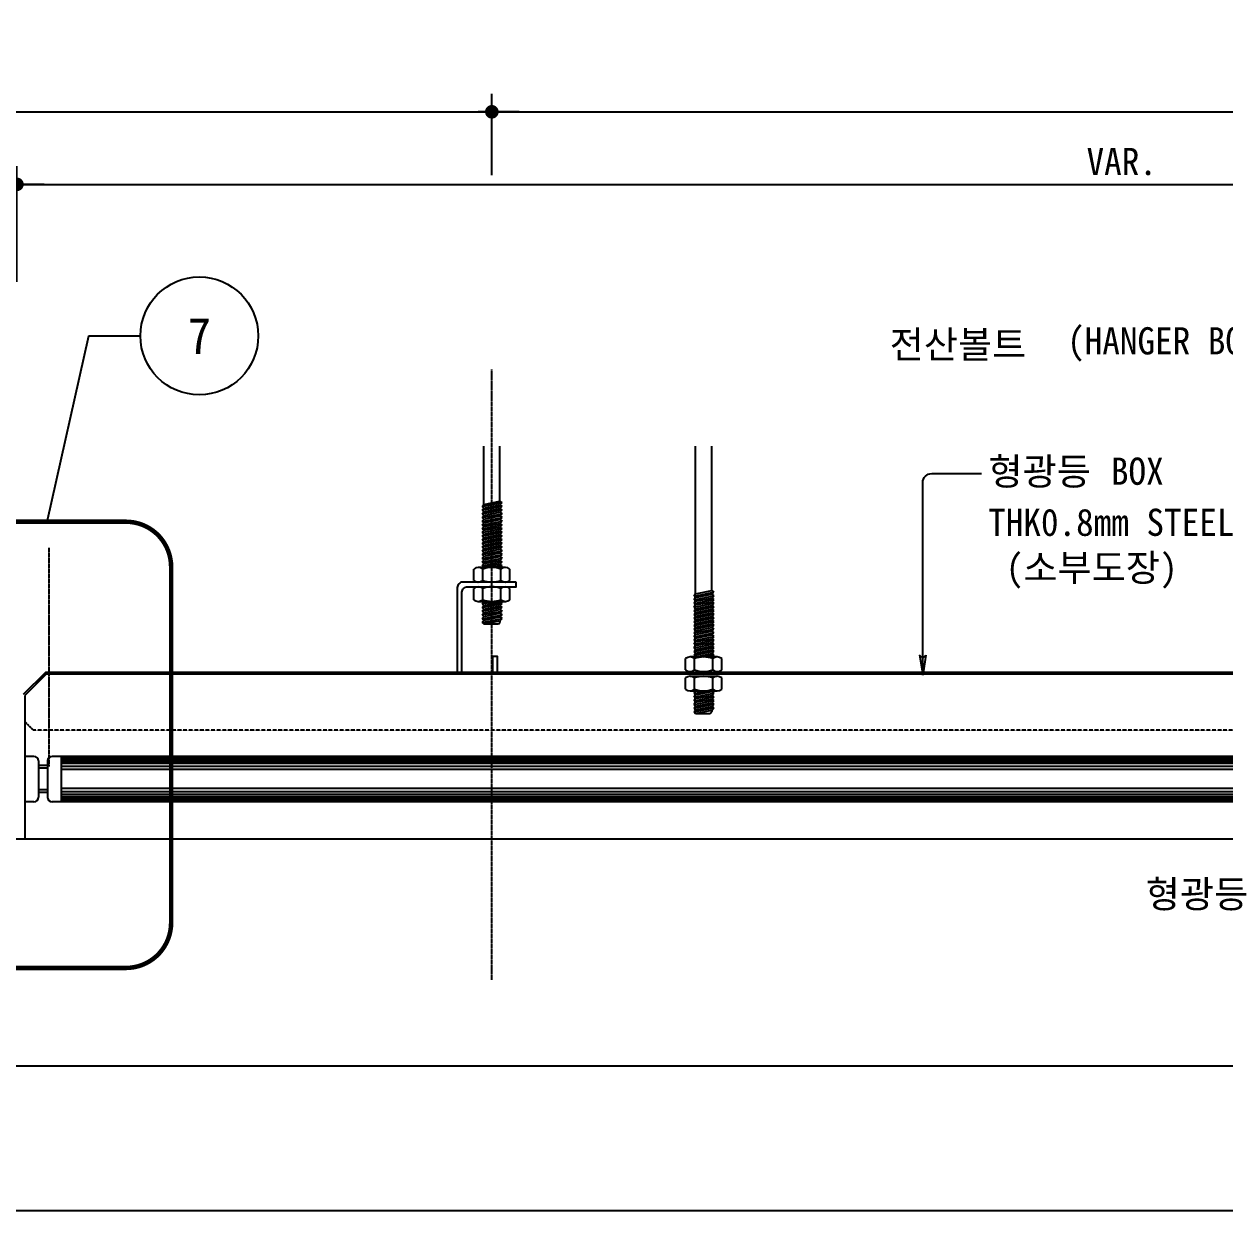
# Model space of a CAD drawing. Header units: millimetres. Extents: x 4197 to 36683, y 11436 to 28100.
# Drawn here: x 11051 to 15024, y 12014 to 15942 of the extents above; entities that cross this region are included whole.
import ezdxf
from ezdxf.enums import TextEntityAlignment as Align

# ---------------------------------------------------------------- set-up
doc = ezdxf.new("R2010")
doc.units = ezdxf.units.MM
doc.header["$MEASUREMENT"] = 0
for name, pattern in [('CENTER', [65, 60, -2, 1, -2]), ('DASHDOT2', [17, 15, -1, 0, -1]), ('DASHDOTX2', [2, 1, -0.5, 0, -0.5]), ('HIDDEN', [0.375, 0.25, -0.125])]:
    doc.linetypes.add(name, pattern=pattern)
doc.layers.get('0').update_dxf_attribs({"linetype": 'CONTINUOUS'})
for name, color, linetype in [('1', 1, 'CONTINUOUS'), ('2', 2, 'CONTINUOUS'), ('7', 7, 'CONTINUOUS'), ('A-DIMS', 7, 'CONTINUOUS'), ('A-MKXS-LEAD', 7, 'CONTINUOUS'), ('CEN', 20, 'CENTER'), ('HA', 9, 'CONTINUOUS'), ('TEXT', 7, 'CONTINUOUS')]:
    doc.layers.add(name, color=color, linetype=linetype)
for name, color, linetype, lineweight in [('A-MKXS-MAK2', 3, 'DASHDOTX2', 25), ('A-MKXS-TEXT1', 3, 'CONTINUOUS', 25), ('A-MKXS-TEXT2', 7, 'CONTINUOUS', 25)]:
    doc.layers.add(name, color=color, linetype=linetype, lineweight=lineweight)
doc.styles.add('HY울릉도L', font='malgun.ttf')
doc.styles.add('돋움체', font='')
doc.styles.get('돋움체').set_extended_font_data('DotumChe')
doc.dimstyles.new('CDIM', dxfattribs={"dimtxt": 3, "dimasz": 1.5, "dimexe": 2, "dimexo": 1, "dimgap": 1, "dimtad": 1, "dimdec": 0, "dimrnd": 0.5, "dimzin": 0, "dimdsep": 32, "dimlunit": 6, "dimtxsty": 'HY울릉도L', "dimblk1": '_CIDOT', "dimblk2": '_CIDOT', "dimsah": 1, "dimcen": 5.5, "dimclrd": 2, "dimclre": 2, "dimclrt": 7, "dimadec": 0, "dimazin": 0, "dimtfac": 1, "dimtdec": 0, "dimtix": 1, "dimtmove": 2, "dimatfit": 1, "dimldrblk": '_CIDOT', "dimfxl": 1, "dimtolj": 1, "dimtzin": 0, "dimlwd": -1, "dimarcsym": 0})

# ---------------------------------------------------------------- blocks, each defined once
blk = doc.blocks.new('BKD1')
at = {"layer": 'TEXT', "color": 8}
for p, q in [((2.22, 0.36), (0, 0)), ((0, 0), (1.88, 0)), ((0, 0), (1.88, 0)), ((2.22, -0.36), (0, 0)), ((1.88, 0), (2.22, 0.36)), ((1.88, 0), (2.22, -0.36))]:
    blk.add_line(p, q, dxfattribs=at)
for points in [[(0, 0), (1.88, 0), (2.22, 0.36), (0, 0)], [(2.22, 0.36), (1.88, 0), (0, 0), (2.22, 0.36)], [(0, 0), (1.88, 0), (2.22, -0.36), (0, 0)], [(2.22, -0.36), (1.88, 0), (0, 0), (2.22, -0.36)]]:
    blk.add_solid(points, dxfattribs=at)
blk = doc.blocks.new('_CIDOT')
at = {"color": 0, "linetype": 'ByBlock'}
blk.add_line((2, 0), (-1, 0), dxfattribs=at)
at = {"color": 0, "linetype": 'ByBlock', "const_width": 0.5}
blk.add_lwpolyline([(-0.25, 0, 1), (0.25, 0, 1)], format="xyb", close=True, dxfattribs=at)
blk = doc.blocks.new('*D66')
at = {"layer": 'A-DIMS', "lineweight": -2, "transparency": 16777216}
for p, q in [((7198.6, 15441.1), (7198.6, 15711.1)), ((12598.6, 15441.1), (12598.6, 15711.1))]:
    blk.add_line(p, q, dxfattribs=at)
at = {"layer": 'A-DIMS', "transparency": 16777216}
blk.add_line((7243.6, 15651.1), (12553.6, 15651.1), dxfattribs=at)
at = {"layer": 'A-DIMS', "transparency": 16777216, "xscale": 45, "yscale": 45, "zscale": 45, "rotation": 180}
blk.add_blockref('_CIDOT', (7198.6, 15651.1), dxfattribs=at)
at = {"layer": 'A-DIMS', "transparency": 16777216, "xscale": 45, "yscale": 45, "zscale": 45}
blk.add_blockref('_CIDOT', (12598.6, 15651.1), dxfattribs=at)
at = {"layer": 'A-DIMS', "color": 3, "transparency": 16777216, "insert": (9898.6, 15726.1), "char_height": 90, "attachment_point": 5, "style": '돋움체'}
blk.add_mtext('\\A1;900', dxfattribs=at)
blk = doc.blocks.new('*D68')
at = {"layer": 'A-DIMS', "lineweight": -2, "transparency": 16777216}
for p, q in [((12598.6, 15441.1), (12598.6, 15711.1)), ((17998.6, 15441.1), (17998.6, 15711.1))]:
    blk.add_line(p, q, dxfattribs=at)
at = {"layer": 'A-DIMS', "transparency": 16777216}
blk.add_line((12643.6, 15651.1), (17953.6, 15651.1), dxfattribs=at)
at = {"layer": 'A-DIMS', "transparency": 16777216, "xscale": 45, "yscale": 45, "zscale": 45, "rotation": 180}
blk.add_blockref('_CIDOT', (12598.6, 15651.1), dxfattribs=at)
at = {"layer": 'A-DIMS', "transparency": 16777216, "xscale": 45, "yscale": 45, "zscale": 45}
blk.add_blockref('_CIDOT', (17998.6, 15651.1), dxfattribs=at)
at = {"layer": 'A-DIMS', "color": 3, "transparency": 16777216, "insert": (15298.6, 15726.1), "char_height": 90, "attachment_point": 5, "style": '돋움체'}
blk.add_mtext('\\A1;900', dxfattribs=at)
blk = doc.blocks.new('*D71')
at = {"layer": 'A-DIMS', "lineweight": -2, "transparency": 16777216}
for p, q in [((7427.5, 15089), (7427.5, 15471.1)), ((11027.5, 15125), (11027.5, 15471.1))]:
    blk.add_line(p, q, dxfattribs=at)
at = {"layer": 'A-DIMS', "transparency": 16777216}
blk.add_line((7472.5, 15411.1), (10982.5, 15411.1), dxfattribs=at)
at = {"layer": 'A-DIMS', "transparency": 16777216, "xscale": 45, "yscale": 45, "zscale": 45, "rotation": 180}
blk.add_blockref('_CIDOT', (7427.5, 15411.1), dxfattribs=at)
at = {"layer": 'A-DIMS', "transparency": 16777216, "xscale": 45, "yscale": 45, "zscale": 45}
blk.add_blockref('_CIDOT', (11027.5, 15411.1), dxfattribs=at)
at = {"layer": 'A-DIMS', "color": 3, "transparency": 16777216, "insert": (9227.5, 15486.1), "char_height": 90, "attachment_point": 5, "style": '돋움체'}
blk.add_mtext('\\A1;600', dxfattribs=at)
blk = doc.blocks.new('*D72')
at = {"layer": 'A-DIMS', "lineweight": -2, "transparency": 16777216}
for p, q in [((11027.5, 15089), (11027.5, 15471.1)), ((18336.8, 15125), (18336.8, 15471.1))]:
    blk.add_line(p, q, dxfattribs=at)
at = {"layer": 'A-DIMS', "transparency": 16777216}
blk.add_line((11072.5, 15411.1), (18291.8, 15411.1), dxfattribs=at)
at = {"layer": 'A-DIMS', "transparency": 16777216, "xscale": 45, "yscale": 45, "zscale": 45, "rotation": 180}
blk.add_blockref('_CIDOT', (11027.5, 15411.1), dxfattribs=at)
at = {"layer": 'A-DIMS', "transparency": 16777216, "xscale": 45, "yscale": 45, "zscale": 45}
blk.add_blockref('_CIDOT', (18336.8, 15411.1), dxfattribs=at)
at = {"layer": 'A-DIMS', "color": 3, "transparency": 16777216, "insert": (14682.2, 15486.1), "char_height": 90, "attachment_point": 5, "style": '돋움체'}
blk.add_mtext('\\A1;VAR.', dxfattribs=at)

msp = doc.modelspace()

# ---------------------------------------------------------------- linework, layer by layer
at = {"color": 9, "linetype": 'ByBlock'}
msp.add_line((7228.6, 15651.1), (12568.6, 15651.1), dxfattribs=at)
at = {"color": 9, "linetype": 'Continuous'}
for p, q in [((12658.6, 14036.5), (12658.6, 14074.1)), ((13359.3, 13740.6), (13359.3, 13778.2))]:
    msp.add_line(p, q, dxfattribs=at)
msp.add_line((4196.9, 12494.1), (25759.4, 12494.1))
msp.add_lwpolyline([(25759.4, 28100.1), (25759.4, 12014.1), (4196.9, 12014.1), (4196.9, 28100.1)], close=True)
at = {"layer": '1'}
for p, q in [((18190.2, 13516.9), (11174.1, 13516.9)), ((18190.2, 13515.4), (11174.1, 13515.4)), ((18190.2, 13512.4), (11174.1, 13512.4)), ((18190.2, 13507.9), (11174.1, 13507.9)), ((18190.2, 13501.9), (11174.1, 13501.9)), ((18190.2, 13494.4), (11174.1, 13494.4)), ((18190.2, 13485.4), (11174.1, 13485.4)), ((18190.2, 13474.9), (11174.1, 13474.9)), ((18190.2, 13411.9), (11174.1, 13411.9)), ((18190.2, 13401.4), (11174.1, 13401.4)), ((18190.2, 13392.4), (11174.1, 13392.4)), ((18190.2, 13384.9), (11174.1, 13384.9)), ((18190.2, 13378.9), (11174.1, 13378.9)), ((18190.2, 13374.4), (11174.1, 13374.4)), ((18190.2, 13371.4), (11174.1, 13371.4)), ((18190.2, 13369.9), (11174.1, 13369.9))]:
    msp.add_line(p, q, dxfattribs=at)
at = {"layer": '2'}
for p, q in [((11121.6, 13796.3), (11048.1, 13722.8)), ((11124.1, 13790.3), (11054.1, 13720.3)), ((18242.8, 13796.3), (11121.6, 13796.3)), ((18240.3, 13790.3), (11124.1, 13790.3)), ((11054.1, 13720.3), (11054.1, 13245.1)), ((11084.1, 13518.4), (11054.1, 13518.4)), ((18220.2, 13518.4), (11144.1, 13518.4)), ((11174.1, 13518.4), (11174.1, 13368.4)), ((11099.1, 13503.4), (11099.1, 13383.4)), ((11129.1, 13488.4), (11099.1, 13488.4)), ((11129.1, 13479.4), (11099.1, 13479.4)), ((11129.1, 13503.4), (11129.1, 13383.4)), ((11129.1, 13407.4), (11099.1, 13407.4)), ((11129.1, 13398.4), (11099.1, 13398.4)), ((11084.1, 13368.4), (11054.1, 13368.4)), ((18220.2, 13368.4), (11144.1, 13368.4)), ((11003.9, 13245.1), (11054.1, 13245.1))]:
    msp.add_line(p, q, dxfattribs=at)
for points in [[(12679.3, 14095), (12502.3, 14095, 0.414214), (12484.3, 14077), (12484.3, 13796.3, 0.414214)], [(12499.9, 13796.3), (12499.9, 14061.4, -0.414214), (12517.9, 14079.4), (12679.3, 14079.4), (12679.3, 14095)], [(12616.9, 13796.3), (12616.9, 13849), (12601.3, 13849), (12601.3, 13796.3, -0.414214)]]:
    msp.add_lwpolyline(points, format="xyb", dxfattribs=at)
for centre, start, end in [((11084.1, 13503.4), 0, 90), ((11144.1, 13503.4), 90, 180), ((11084.1, 13383.4), 270, 0), ((11144.1, 13383.4), 180, 270)]:
    msp.add_arc(centre, 15, start, end, dxfattribs=at)
at = {"layer": '7'}
for p, q in [((12571.6, 14352), (12571.6, 14544.8)), ((12625.6, 14362.8), (12625.6, 14544.8)), ((13272.3, 14056.1), (13272.3, 14544.8)), ((13326.3, 14066.9), (13326.3, 14544.8)), ((11054.1, 13245.1), (18310.2, 13245.1))]:
    msp.add_line(p, q, dxfattribs=at)
at = {"layer": '7', "linetype": 'Continuous'}
for p, q in [((12643.6, 14143.2), (12553.6, 14143.2)), ((12538.6, 14100.4), (12538.6, 14138)), ((12568.6, 14100.3), (12568.6, 14138)), ((12628.6, 14100.3), (12628.6, 14138)), ((12658.6, 14100.4), (12658.6, 14138)), ((12538.6, 14036.5), (12538.6, 14074.1)), ((12553.6, 14079.4), (12568.6, 14079.4)), ((12568.6, 14079.4), (12628.6, 14079.4)), ((12568.6, 14036.4), (12568.6, 14074.1)), ((12628.6, 14079.4), (12643.6, 14079.4)), ((12628.6, 14036.4), (12628.6, 14074.1)), ((12553.6, 14031.3), (12568.6, 14031.3)), ((12568.6, 14031.3), (12628.6, 14031.3)), ((12628.6, 14031.3), (12643.6, 14031.3)), ((13239.3, 13804.5), (13239.3, 13842.1)), ((13344.3, 13847.2), (13254.3, 13847.2)), ((13269.3, 13804.4), (13269.3, 13842.1)), ((13329.3, 13804.4), (13329.3, 13842.1)), ((13359.3, 13804.5), (13359.3, 13842.1)), ((13239.3, 13740.6), (13239.3, 13778.2)), ((13254.3, 13783.4), (13269.3, 13783.4)), ((13269.3, 13783.4), (13329.3, 13783.4)), ((13269.3, 13740.5), (13269.3, 13778.2)), ((13329.3, 13783.4), (13344.3, 13783.4)), ((13329.3, 13740.5), (13329.3, 13778.2)), ((13254.3, 13735.3), (13269.3, 13735.3)), ((13269.3, 13735.3), (13329.3, 13735.3)), ((13329.3, 13735.3), (13344.3, 13735.3))]:
    msp.add_line(p, q, dxfattribs=at)
at = {"layer": '7', "linetype": 'HIDDEN'}
for p, q in [((11082.7, 13604.6), (11054.1, 13633.2)), ((18281.6, 13604.6), (11082.7, 13604.6))]:
    msp.add_line(p, q, dxfattribs=at)
at = {"layer": '7', "linetype": 'Continuous'}
for centre, radius, start, end in [((12553.6, 14118.7), 24.4, 52.1211, 127.8789), ((12598.6, 14053.2), 90, 70.5288, 109.4712), ((12643.6, 14118.7), 24.4, 52.1211, 127.8789), ((12553.6, 14119.2), 24, 231.3178, 308.6822), ((12553.6, 14054.9), 24.4, 52.1211, 127.8789), ((12598.6, 14185.2), 90, 250.5288, 289.4712), ((12598.6, 13989.3), 90, 70.5288, 109.4712), ((12643.6, 14119.2), 24, 231.3178, 308.6822), ((12643.6, 14054.9), 24.4, 52.1211, 127.8789), ((12553.6, 14055.3), 24, 231.3178, 308.6822), ((12598.6, 14121.3), 90, 250.5288, 289.4712), ((12643.6, 14055.3), 24, 231.3178, 308.6822), ((13254.3, 13822.8), 24.4, 52.1211, 127.8789), ((13299.3, 13757.2), 90, 70.5288, 109.4712), ((13344.3, 13822.8), 24.4, 52.1211, 127.8789), ((13254.3, 13823.2), 24, 231.3178, 308.6822), ((13299.3, 13889.2), 90, 250.5288, 289.4712), ((13344.3, 13823.2), 24, 231.3178, 308.6822), ((13254.3, 13758.9), 24.4, 52.1211, 127.8789), ((13299.3, 13693.3), 90, 70.5288, 109.4712), ((13344.3, 13758.9), 24.4, 52.1211, 127.8789), ((13254.3, 13759.3), 24, 231.3178, 308.6822), ((13299.3, 13825.3), 90, 250.5288, 289.4712), ((13344.3, 13759.3), 24, 231.3178, 308.6822)]:
    msp.add_arc(centre, radius, start, end, dxfattribs=at)
at = {"layer": 'A-MKXS-LEAD'}
msp.add_lwpolyline([(13303.4, 14549.1, 0, 30, 0), (13303.4, 14639.1, 0, 0, 0), (13303.4, 14882.6, 0, 0, 0), (13887.1, 14882.6, 0, 0, 0)], format="xyseb", dxfattribs=at)
at = {"layer": 'A-MKXS-MAK2', "linetype": 'Continuous'}
msp.add_lwpolyline([(11127.5, 14294.8), (11265.4, 14909.7), (11436, 14909.7)], dxfattribs=at)
at = {"layer": 'A-MKXS-MAK2', "const_width": 14.9}
msp.add_lwpolyline([(11388.2, 14294.8), (10866.7, 14294.8, 0.414214), (10717.3, 14145.4), (10717.3, 12967.7, 0.414214), (10866.7, 12818.3), (11388.2, 12818.3, 0.414214), (11537.7, 12967.7), (11537.7, 14145.4, 0.414214)], format="xyb", close=True, dxfattribs=at)
at = {"layer": 'A-MKXS-MAK2', "linetype": 'Continuous'}
msp.add_circle((11631, 14909.7), 195, dxfattribs=at)
at = {"layer": 'CEN', "linetype": 'DASHDOT2'}
for p, q in [((12598.6, 12779.5), (12598.6, 14798.8)), ((11133.5, 14208), (11133.5, 13484.4))]:
    msp.add_line(p, q, dxfattribs=at)
at = {"layer": 'HA'}
for p, q in [((12566.9, 14345), (12632.7, 14358.1)), ((12566.9, 14345), (12571.6, 14352)), ((12566.9, 14332.7), (12632.7, 14345.9)), ((12566.9, 14345), (12571.6, 14339.8)), ((12625.6, 14362.8), (12632.7, 14358.1)), ((12625.6, 14350.6), (12632.7, 14358.1)), ((12625.6, 14350.6), (12632.7, 14345.9)), ((12625.6, 14338.4), (12632.7, 14345.9)), ((12566.9, 14332.7), (12571.6, 14339.8)), ((12566.9, 14320.5), (12632.7, 14333.6)), ((12566.9, 14332.7), (12571.6, 14327.6)), ((12566.9, 14320.5), (12571.6, 14327.6)), ((12566.9, 14308.3), (12632.7, 14321.4)), ((12566.9, 14320.5), (12571.6, 14315.3)), ((12566.9, 14308.3), (12571.6, 14315.3)), ((12566.9, 14296), (12632.7, 14309.2)), ((12566.9, 14308.3), (12571.6, 14303.1)), ((12566.9, 14296), (12571.6, 14303.1)), ((12625.6, 14338.4), (12632.7, 14333.6)), ((12625.6, 14326.1), (12632.7, 14333.6)), ((12625.6, 14326.1), (12632.7, 14321.4)), ((12625.6, 14313.9), (12632.7, 14321.4)), ((12625.6, 14313.9), (12632.7, 14309.2)), ((12625.6, 14301.6), (12632.7, 14309.2)), ((12566.9, 14283.8), (12632.7, 14296.9)), ((12566.9, 14296), (12571.6, 14290.8)), ((12566.9, 14283.8), (12571.6, 14290.8)), ((12566.9, 14271.5), (12632.7, 14284.7)), ((12566.9, 14283.8), (12571.6, 14278.6)), ((12566.9, 14271.5), (12571.6, 14278.6)), ((12566.9, 14259.3), (12632.7, 14272.5)), ((12566.9, 14271.5), (12571.6, 14266.4)), ((12566.9, 14259.3), (12571.6, 14266.4)), ((12625.6, 14301.6), (12632.7, 14296.9)), ((12625.6, 14289.4), (12632.7, 14296.9)), ((12625.6, 14289.4), (12632.7, 14284.7)), ((12625.6, 14277.2), (12632.7, 14284.7)), ((12625.6, 14277.2), (12632.7, 14272.5)), ((12625.6, 14264.9), (12632.7, 14272.5)), ((12625.6, 14264.9), (12632.7, 14260.2)), ((12566.9, 14247.1), (12632.7, 14260.2)), ((12566.9, 14259.3), (12571.6, 14254.1)), ((12566.9, 14247.1), (12571.6, 14254.1)), ((12566.9, 14234.8), (12632.7, 14248)), ((12566.9, 14247.1), (12571.6, 14241.9)), ((12566.9, 14234.8), (12571.6, 14241.9)), ((12566.9, 14222.6), (12632.7, 14235.7)), ((12566.9, 14234.8), (12571.6, 14229.7)), ((12566.9, 14222.6), (12571.6, 14229.7)), ((12566.9, 14210.4), (12632.7, 14223.5)), ((12566.9, 14222.6), (12571.6, 14217.4)), ((12625.6, 14252.7), (12632.7, 14260.2)), ((12625.6, 14252.7), (12632.7, 14248)), ((12625.6, 14240.5), (12632.7, 14248)), ((12625.6, 14240.5), (12632.7, 14235.7)), ((12625.6, 14228.2), (12632.7, 14235.7)), ((12625.6, 14228.2), (12632.7, 14223.5)), ((12625.6, 14216), (12632.7, 14223.5)), ((12566.9, 14210.4), (12571.6, 14217.4)), ((12566.9, 14198.1), (12632.7, 14211.3)), ((12566.9, 14210.4), (12571.6, 14205.2)), ((12566.9, 14198.1), (12571.6, 14205.2)), ((12566.9, 14185.9), (12632.7, 14199)), ((12566.9, 14198.1), (12571.6, 14192.9)), ((12566.9, 14185.9), (12571.6, 14192.9)), ((12566.9, 14173.6), (12632.7, 14186.8)), ((12566.9, 14185.9), (12571.6, 14180.7)), ((12625.6, 14216), (12632.7, 14211.3)), ((12625.6, 14203.7), (12632.7, 14211.3)), ((12625.6, 14203.7), (12632.7, 14199)), ((12625.6, 14191.5), (12632.7, 14199)), ((12625.6, 14191.5), (12632.7, 14186.8)), ((12625.6, 14179.3), (12632.7, 14186.8)), ((12566.9, 14173.6), (12571.6, 14180.7)), ((12566.9, 14161.4), (12632.7, 14174.6)), ((12566.9, 14173.6), (12571.6, 14168.5)), ((12566.9, 14161.4), (12571.6, 14168.5)), ((12566.9, 14149.2), (12632.7, 14162.3)), ((12566.9, 14161.4), (12571.6, 14156.2)), ((12566.9, 14149.2), (12571.6, 14156.2)), ((12566.9, 14149.2), (12571.6, 14144)), ((12598.2, 14143.2), (12632.7, 14150.1)), ((12625.6, 14179.3), (12632.7, 14174.6)), ((12625.6, 14167), (12632.7, 14174.6)), ((12625.6, 14167), (12632.7, 14162.3)), ((12625.6, 14154.8), (12632.7, 14162.3)), ((12625.6, 14154.8), (12632.7, 14150.1)), ((12626.2, 14143.2), (12632.7, 14150.1)), ((13326.3, 14066.9), (13333.4, 14062.2)), ((12566.9, 14022.9), (12608.9, 14031.3)), ((12566.9, 14022.9), (12571.6, 14030)), ((12566.9, 14010.7), (12632.7, 14023.8)), ((12570.4, 14031.3), (12571.6, 14030)), ((12571.5, 14031.3), (12571.6, 14031.1)), ((12571.5, 14031.3), (12571.6, 14031.1)), ((12625.6, 14028.5), (12628.2, 14031.3)), ((12625.6, 14028.5), (12632.7, 14023.8)), ((12625.6, 14016.3), (12632.7, 14023.8)), ((13267.6, 14049), (13333.4, 14062.2)), ((13267.6, 14049), (13272.3, 14056.1)), ((13267.6, 14036.8), (13333.4, 14049.9)), ((13267.6, 14049), (13272.3, 14043.8)), ((13267.6, 14036.8), (13272.3, 14043.8)), ((13267.6, 14024.5), (13333.4, 14037.7)), ((13267.6, 14036.8), (13272.3, 14031.6)), ((13267.6, 14024.5), (13272.3, 14031.6)), ((13267.6, 14012.3), (13333.4, 14025.4)), ((13267.6, 14024.5), (13272.3, 14019.4)), ((13326.3, 14054.6), (13333.4, 14062.2)), ((13326.3, 14054.6), (13333.4, 14049.9)), ((13326.3, 14042.4), (13333.4, 14049.9)), ((13326.3, 14042.4), (13333.4, 14037.7)), ((13326.3, 14030.2), (13333.4, 14037.7)), ((13326.3, 14030.2), (13333.4, 14025.4)), ((13326.3, 14017.9), (13333.4, 14025.4)), ((12566.9, 14022.9), (12571.6, 14017.7)), ((12566.9, 14010.7), (12571.6, 14017.7)), ((12566.9, 13998.4), (12632.7, 14011.6)), ((12566.9, 14010.7), (12571.6, 14005.5)), ((12566.9, 13998.4), (12571.6, 14005.5)), ((12566.9, 13986.2), (12632.7, 13999.3)), ((12566.9, 13998.4), (12571.6, 13993.2)), ((12566.9, 13986.2), (12571.6, 13993.2)), ((12566.9, 13973.9), (12632.7, 13987.1)), ((12566.9, 13986.2), (12571.6, 13981)), ((12625.6, 14016.3), (12632.7, 14011.6)), ((12625.6, 14004), (12632.7, 14011.6)), ((12625.6, 14004), (12632.7, 13999.3)), ((12625.6, 13991.8), (12632.7, 13999.3)), ((12625.6, 13991.8), (12632.7, 13987.1)), ((12625.6, 13979.6), (12632.7, 13987.1)), ((13267.6, 14012.3), (13272.3, 14019.4)), ((13267.6, 14000.1), (13333.4, 14013.2)), ((13267.6, 14012.3), (13272.3, 14007.1)), ((13267.6, 14000.1), (13272.3, 14007.1)), ((13267.6, 13987.8), (13333.4, 14001)), ((13267.6, 14000.1), (13272.3, 13994.9)), ((13267.6, 13987.8), (13272.3, 13994.9)), ((13267.6, 13975.6), (13333.4, 13988.7)), ((13267.6, 13987.8), (13272.3, 13982.6)), ((13326.3, 14017.9), (13333.4, 14013.2)), ((13326.3, 14005.7), (13333.4, 14013.2)), ((13326.3, 14005.7), (13333.4, 14001)), ((13326.3, 13993.4), (13333.4, 14001)), ((13326.3, 13993.4), (13333.4, 13988.7)), ((13326.3, 13981.2), (13333.4, 13988.7)), ((12566.9, 13973.9), (12571.6, 13981)), ((12566.9, 13961.7), (12632.7, 13974.9)), ((12566.9, 13973.9), (12571.6, 13968.8)), ((12566.9, 13961.7), (12571.6, 13968.8)), ((12566.9, 13961.7), (12571.6, 13956.5)), ((12571.6, 13956.5), (12619.6, 13956.5)), ((12625.6, 13979.6), (12632.7, 13974.9)), ((12625.6, 13967.3), (12632.7, 13974.9)), ((12625.6, 13967.3), (12625.6, 13962.5)), ((13267.6, 13975.6), (13272.3, 13982.6)), ((13267.6, 13963.3), (13333.4, 13976.5)), ((13267.6, 13975.6), (13272.3, 13970.4)), ((13267.6, 13963.3), (13272.3, 13970.4)), ((13267.6, 13951.1), (13333.4, 13964.3)), ((13267.6, 13963.3), (13272.3, 13958.2)), ((13267.6, 13951.1), (13272.3, 13958.2)), ((13267.6, 13938.9), (13333.4, 13952)), ((13267.6, 13951.1), (13272.3, 13945.9)), ((13267.6, 13938.9), (13272.3, 13945.9)), ((13326.3, 13981.2), (13333.4, 13976.5)), ((13326.3, 13969), (13333.4, 13976.5)), ((13326.3, 13969), (13333.4, 13964.3)), ((13326.3, 13956.7), (13333.4, 13964.3)), ((13326.3, 13956.7), (13333.4, 13952)), ((13326.3, 13944.5), (13333.4, 13952)), ((13326.3, 13944.5), (13333.4, 13939.8)), ((13267.6, 13926.6), (13333.4, 13939.8)), ((13267.6, 13938.9), (13272.3, 13933.7)), ((13267.6, 13926.6), (13272.3, 13933.7)), ((13267.6, 13914.4), (13333.4, 13927.5)), ((13267.6, 13926.6), (13272.3, 13921.5)), ((13267.6, 13914.4), (13272.3, 13921.5)), ((13267.6, 13902.2), (13333.4, 13915.3)), ((13267.6, 13914.4), (13272.3, 13909.2)), ((13267.6, 13902.2), (13272.3, 13909.2)), ((13326.3, 13932.3), (13333.4, 13939.8)), ((13326.3, 13932.3), (13333.4, 13927.5)), ((13326.3, 13920), (13333.4, 13927.5)), ((13326.3, 13920), (13333.4, 13915.3)), ((13326.3, 13907.8), (13333.4, 13915.3)), ((13326.3, 13907.8), (13333.4, 13903.1)), ((13267.6, 13889.9), (13333.4, 13903.1)), ((13267.6, 13902.2), (13272.3, 13897)), ((13267.6, 13889.9), (13272.3, 13897)), ((13267.6, 13877.7), (13333.4, 13890.8)), ((13267.6, 13889.9), (13272.3, 13884.7)), ((13267.6, 13877.7), (13272.3, 13884.7)), ((13267.6, 13865.4), (13333.4, 13878.6)), ((13267.6, 13877.7), (13272.3, 13872.5)), ((13267.6, 13865.4), (13272.3, 13872.5)), ((13267.6, 13853.2), (13333.4, 13866.4)), ((13267.6, 13865.4), (13272.3, 13860.3)), ((13326.3, 13895.5), (13333.4, 13903.1)), ((13326.3, 13895.5), (13333.4, 13890.8)), ((13326.3, 13883.3), (13333.4, 13890.8)), ((13326.3, 13883.3), (13333.4, 13878.6)), ((13326.3, 13871.1), (13333.4, 13878.6)), ((13326.3, 13871.1), (13333.4, 13866.4)), ((13326.3, 13858.8), (13333.4, 13866.4)), ((13267.6, 13853.2), (13272.3, 13860.3)), ((13267.6, 13853.2), (13272.3, 13848)), ((13298.9, 13847.2), (13333.4, 13854.1)), ((13326.3, 13858.8), (13333.4, 13854.1)), ((13326.9, 13847.2), (13333.4, 13854.1)), ((13267.6, 13726.9), (13309.6, 13735.3)), ((13267.6, 13726.9), (13272.3, 13734)), ((13267.6, 13714.7), (13333.4, 13727.8)), ((13267.6, 13726.9), (13272.3, 13721.8)), ((13267.6, 13714.7), (13272.3, 13721.8)), ((13267.6, 13702.5), (13333.4, 13715.6)), ((13267.6, 13714.7), (13272.3, 13709.5)), ((13267.6, 13702.5), (13272.3, 13709.5)), ((13271.1, 13735.3), (13272.3, 13734)), ((13272.2, 13735.3), (13272.3, 13735.2)), ((13272.2, 13735.3), (13272.3, 13735.2)), ((13326.3, 13732.6), (13328.9, 13735.3)), ((13326.3, 13732.6), (13333.4, 13727.8)), ((13326.3, 13720.3), (13333.4, 13727.8)), ((13326.3, 13720.3), (13333.4, 13715.6)), ((13326.3, 13708.1), (13333.4, 13715.6)), ((13326.3, 13708.1), (13333.4, 13703.4)), ((13267.6, 13690.2), (13333.4, 13703.4)), ((13267.6, 13702.5), (13272.3, 13697.3)), ((13267.6, 13690.2), (13272.3, 13697.3)), ((13267.6, 13678), (13333.4, 13691.1)), ((13267.6, 13690.2), (13272.3, 13685)), ((13267.6, 13678), (13272.3, 13685)), ((13267.6, 13665.7), (13333.4, 13678.9)), ((13267.6, 13678), (13272.3, 13672.8)), ((13267.6, 13665.7), (13272.3, 13672.8)), ((13326.3, 13695.8), (13333.4, 13703.4)), ((13326.3, 13695.8), (13333.4, 13691.1)), ((13326.3, 13683.6), (13333.4, 13691.1)), ((13326.3, 13683.6), (13333.4, 13678.9)), ((13326.3, 13671.4), (13333.4, 13678.9)), ((13326.3, 13671.4), (13326.3, 13666.6)), ((13267.6, 13665.7), (13272.3, 13660.6)), ((13272.3, 13660.6), (13320.3, 13660.6))]:
    msp.add_line(p, q, dxfattribs=at)
at = {"layer": 'HA', "color": 8}
for p, q in [((12571.6, 14352), (12625.6, 14362.8)), ((12571.6, 14339.8), (12625.6, 14350.6)), ((12571.6, 14339.8), (12625.6, 14350.6)), ((12571.6, 14327.6), (12625.6, 14338.4)), ((12571.6, 14327.6), (12625.6, 14338.4)), ((12571.6, 14315.3), (12625.6, 14326.1)), ((12571.6, 14315.3), (12625.6, 14326.1)), ((12571.6, 14303.1), (12625.6, 14313.9)), ((12571.6, 14303.1), (12625.6, 14313.9)), ((12571.6, 14290.8), (12625.6, 14301.6)), ((12571.6, 14290.8), (12625.6, 14301.6)), ((12571.6, 14278.6), (12625.6, 14289.4)), ((12571.6, 14278.6), (12625.6, 14289.4)), ((12571.6, 14266.4), (12625.6, 14277.2)), ((12571.6, 14266.4), (12625.6, 14277.2)), ((12571.6, 14254.1), (12625.6, 14264.9)), ((12571.6, 14254.1), (12625.6, 14264.9)), ((12571.6, 14241.9), (12625.6, 14252.7)), ((12571.6, 14241.9), (12625.6, 14252.7)), ((12571.6, 14229.7), (12625.6, 14240.5)), ((12571.6, 14229.7), (12625.6, 14240.5)), ((12571.6, 14217.4), (12625.6, 14228.2)), ((12571.6, 14217.4), (12625.6, 14228.2)), ((12571.6, 14205.2), (12625.6, 14216)), ((12571.6, 14205.2), (12625.6, 14216)), ((12571.6, 14192.9), (12625.6, 14203.7)), ((12571.6, 14192.9), (12625.6, 14203.7)), ((12571.6, 14180.7), (12625.6, 14191.5)), ((12571.6, 14180.7), (12625.6, 14191.5)), ((12571.6, 14168.5), (12625.6, 14179.3)), ((12571.6, 14168.5), (12625.6, 14179.3)), ((12571.6, 14156.2), (12625.6, 14167)), ((12571.6, 14156.2), (12625.6, 14167)), ((12571.6, 14144), (12625.6, 14154.8)), ((12571.6, 14144), (12625.6, 14154.8)), ((13272.3, 14056.1), (13326.3, 14066.9)), ((12571.6, 14030), (12578.2, 14031.3)), ((12571.6, 14030), (12578.2, 14031.3)), ((12571.6, 14031.1), (12572.3, 14031.3)), ((12571.6, 14031.1), (12572.3, 14031.3)), ((12571.6, 14017.7), (12625.6, 14028.5)), ((12571.6, 14017.7), (12625.6, 14028.5)), ((13272.3, 14043.8), (13326.3, 14054.6)), ((13272.3, 14043.8), (13326.3, 14054.6)), ((13272.3, 14031.6), (13326.3, 14042.4)), ((13272.3, 14031.6), (13326.3, 14042.4)), ((13272.3, 14019.4), (13326.3, 14030.2)), ((13272.3, 14019.4), (13326.3, 14030.2)), ((12571.6, 14005.5), (12625.6, 14016.3)), ((12571.6, 14005.5), (12625.6, 14016.3)), ((12571.6, 13993.2), (12625.6, 14004)), ((12571.6, 13993.2), (12625.6, 14004)), ((12571.6, 13981), (12625.6, 13991.8)), ((12571.6, 13981), (12625.6, 13991.8)), ((13272.3, 14007.1), (13326.3, 14017.9)), ((13272.3, 14007.1), (13326.3, 14017.9)), ((13272.3, 13994.9), (13326.3, 14005.7)), ((13272.3, 13994.9), (13326.3, 14005.7)), ((13272.3, 13982.6), (13326.3, 13993.4)), ((13272.3, 13982.6), (13326.3, 13993.4)), ((12571.6, 13968.8), (12625.6, 13979.6)), ((12571.6, 13968.8), (12625.6, 13979.6)), ((12571.6, 13956.5), (12625.6, 13967.3)), ((12571.6, 13956.5), (12625.6, 13967.3)), ((13272.3, 13970.4), (13326.3, 13981.2)), ((13272.3, 13970.4), (13326.3, 13981.2)), ((13272.3, 13958.2), (13326.3, 13969)), ((13272.3, 13958.2), (13326.3, 13969)), ((13272.3, 13945.9), (13326.3, 13956.7)), ((13272.3, 13945.9), (13326.3, 13956.7)), ((13272.3, 13933.7), (13326.3, 13944.5)), ((13272.3, 13933.7), (13326.3, 13944.5)), ((13272.3, 13921.5), (13326.3, 13932.3)), ((13272.3, 13921.5), (13326.3, 13932.3)), ((13272.3, 13909.2), (13326.3, 13920)), ((13272.3, 13909.2), (13326.3, 13920)), ((13272.3, 13897), (13326.3, 13907.8)), ((13272.3, 13897), (13326.3, 13907.8)), ((13272.3, 13884.7), (13326.3, 13895.5)), ((13272.3, 13884.7), (13326.3, 13895.5)), ((13272.3, 13872.5), (13326.3, 13883.3)), ((13272.3, 13872.5), (13326.3, 13883.3)), ((13272.3, 13860.3), (13326.3, 13871.1)), ((13272.3, 13860.3), (13326.3, 13871.1)), ((13272.3, 13848), (13326.3, 13858.8)), ((13272.3, 13848), (13326.3, 13858.8)), ((13272.3, 13734), (13279, 13735.3)), ((13272.3, 13734), (13279, 13735.3)), ((13272.3, 13735.2), (13273, 13735.3)), ((13272.3, 13735.2), (13273, 13735.3)), ((13272.3, 13721.8), (13326.3, 13732.6)), ((13272.3, 13721.8), (13326.3, 13732.6)), ((13272.3, 13709.5), (13326.3, 13720.3)), ((13272.3, 13709.5), (13326.3, 13720.3)), ((13272.3, 13697.3), (13326.3, 13708.1)), ((13272.3, 13697.3), (13326.3, 13708.1)), ((13272.3, 13685), (13326.3, 13695.8)), ((13272.3, 13685), (13326.3, 13695.8)), ((13272.3, 13672.8), (13326.3, 13683.6)), ((13272.3, 13672.8), (13326.3, 13683.6)), ((13272.3, 13660.6), (13326.3, 13671.4)), ((13272.3, 13660.6), (13326.3, 13671.4))]:
    msp.add_line(p, q, dxfattribs=at)
at = {"layer": 'HA'}
for centre in [(12619.6, 13962.5), (13320.3, 13666.6)]:
    msp.add_arc(centre, 6, 270, 0, dxfattribs=at)
at = {"layer": 'TEXT'}
for points, format in [([(14023.8, 13846.7), (14023.8, 14424.3, -0.414214), (14053.8, 14454.3), (14217.9, 14454.3)], "xyb"), ([(14491.8, 13437, 0, 30, 0), (14491.8, 13347, 0, 0, 0), (14491.8, 13067.8, 0, 0, 0), (14729.3, 13067.8, 0, 0, 0)], "xyseb")]:
    msp.add_lwpolyline(points, format=format, dxfattribs=at)

# ---------------------------------------------------------------- block references
at = {"layer": 'TEXT', "xscale": 30, "yscale": 30, "zscale": 30, "rotation": 90}
msp.add_blockref('BKD1', (14023.8, 13786.7), dxfattribs=at)

# ---------------------------------------------------------------- texts
at = {"layer": 'A-MKXS-TEXT1', "style": '돋움체'}
for s, p in [('전산볼트', (13914.7, 14836.3)), ('(HANGER BOLT)', (14501.7, 14848.4)), ('형광등', (14241.2, 14416.2)), ('BOX', (14646.5, 14417)), ('THK0.8mm STEEL PLATE', (14240.5, 14247.9)), ('(소부도장)', (14298.8, 14097.8)), ('형광등', (14761.7, 13017.6))]:
    msp.add_text(s, height=90, dxfattribs=at).set_placement(p)
at = {"layer": 'A-MKXS-TEXT2', "style": '돋움체'}
msp.add_text('7', height=120, dxfattribs=at).set_placement((11631, 14909.7), align=Align.MIDDLE)

# ---------------------------------------------------------------- dimensions: what is measured, and where the dimension line sits
at = {"layer": 'A-DIMS'}
for base, p1, p2, text, picture, middle in [((12598.6, 15651.1), (7198.6, 15411.1), (12598.6, 15411.1), '900', '*D66', (9898.6, 15726.1)), ((17998.6, 15651.1), (12598.6, 15411.1), (17998.6, 15411.1), '900', '*D68', (15298.6, 15726.1)), ((11027.5, 15411.1), (7427.5, 15059), (11027.5, 15095), '600', '*D71', (9227.5, 15486.1)), ((18336.8, 15411.1), (11027.5, 15059), (18336.8, 15095), 'VAR.', '*D72', (14682.2, 15486.1))]:
    dim = msp.add_linear_dim(base=base, p1=p1, p2=p2, text=text, dimstyle='CDIM', override={"dimscale": 30, "dimtxsty": '돋움체', "dimclrd": 256, "dimclre": 256, "dimclrt": 3}, dxfattribs=at)
    dim.commit()
    dim.dimension.update_dxf_attribs({"geometry": picture, "text_midpoint": middle})

doc.saveas('drawing.dxf')
